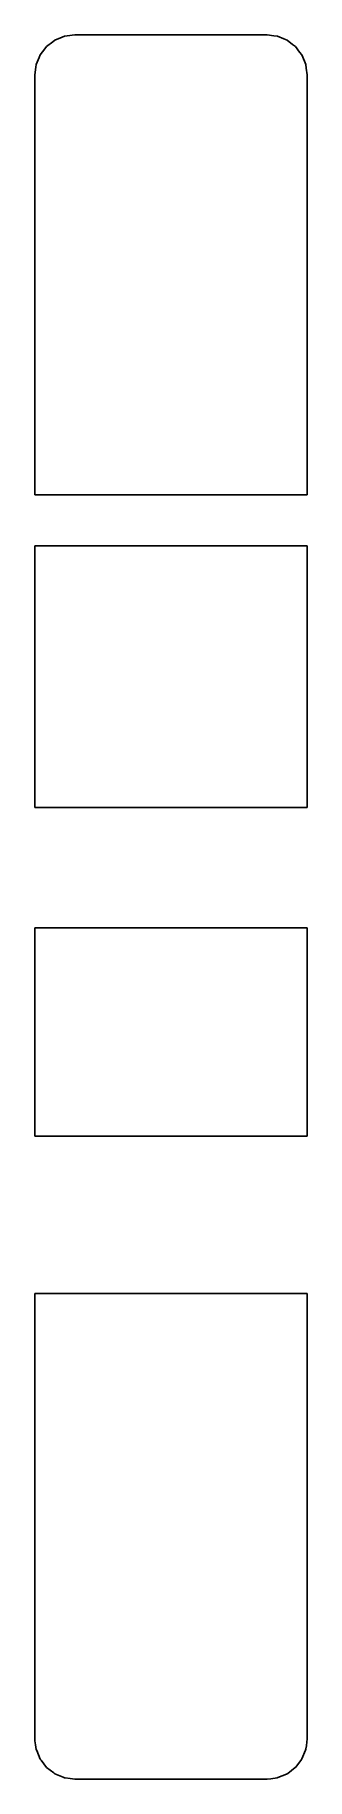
# Model space of a CAD drawing. Header units: metres. Extents: x 2.4 to 16, y -16 to 71.
import ezdxf

# ---------------------------------------------------------------- set-up
doc = ezdxf.new("R2010")
doc.units = ezdxf.units.M

msp = doc.modelspace()

# ---------------------------------------------------------------- linework, layer by layer
for p, q in [((3.295, 70.651), (2.986, 70.414)), ((3.4, 70.732), (3.295, 70.651)), ((3.76, 70.881), (3.4, 70.732)), ((3.882, 70.932), (3.76, 70.881)), ((4.014, 70.949), (3.882, 70.932)), ((4.4, 71), (4.014, 70.949)), ((9.79, 71), (4.4, 71)), ((13.373, 71), (9.79, 71)), ((14, 71), (13.373, 71)), ((14.335, 70.956), (14, 71)), ((14.518, 70.932), (14.335, 70.956)), ((14.83, 70.802), (14.518, 70.932)), ((15, 70.732), (14.83, 70.802)), ((15.268, 70.526), (15, 70.732)), ((15.414, 70.414), (15.268, 70.526)), ((2.617, 69.878), (2.468, 69.518)), ((2.668, 70), (2.617, 69.878)), ((2.905, 70.309), (2.668, 70)), ((2.986, 70.414), (2.905, 70.309)), ((15.62, 70.146), (15.414, 70.414)), ((15.732, 70), (15.62, 70.146)), ((15.861, 69.688), (15.732, 70)), ((15.932, 69.518), (15.861, 69.688)), ((2.451, 69.386), (2.4, 69)), ((2.4, 69), (2.4, 65.324)), ((2.468, 69.518), (2.451, 69.386)), ((15.956, 69.335), (15.932, 69.518)), ((16, 69), (15.956, 69.335)), ((16, 65.58), (16, 69)), ((2.4, 65.324), (2.4, 65.011)), ((16, 65.01), (16, 65.58)), ((2.4, 65.011), (2.4, 64.66)), ((2.4, 64.66), (2.4, 64.301)), ((16, 64.4), (16, 65.01)), ((16, 63.806), (16, 64.4)), ((2.4, 64.301), (2.4, 52.637)), ((16, 53.206), (16, 63.806)), ((16, 63.806), (16, 63.806)), ((16, 52.946), (16, 53.206)), ((2.4, 52.637), (2.4, 52.521)), ((2.4, 52.521), (2.4, 52.377)), ((2.4, 52.377), (2.4, 52.225)), ((2.4, 52.225), (2.4, 52.081)), ((16, 52.64), (16, 52.946)), ((16, 48.052), (16, 52.64)), ((2.4, 52.081), (2.4, 51.961)), ((2.4, 51.961), (2.4, 50.809)), ((2.4, 50.809), (2.4, 48.052)), ((2.4, 48.052), (6.382, 48.052)), ((6.382, 48.052), (16, 48.052)), ((2.4, 42.176), (2.4, 45.517)), ((2.4, 45.517), (12.018, 45.517)), ((12.018, 45.517), (16, 45.517)), ((16, 45.517), (16, 39.392)), ((16, 45.517), (16, 45.517)), ((2.4, 39.392), (2.4, 42.176)), ((2.4, 37.685), (2.4, 39.392)), ((16, 39.392), (16, 35.125)), ((2.4, 35.125), (2.4, 37.685)), ((2.4, 33.646), (2.4, 35.125)), ((16, 35.125), (16, 32.464)), ((2.4, 32.464), (2.4, 33.646)), ((11.822, 32.464), (2.4, 32.464)), ((16, 32.464), (11.822, 32.464)), ((6.578, 26.464), (2.4, 26.464)), ((2.4, 26.464), (2.4, 25.013)), ((16, 26.464), (6.578, 26.464)), ((16, 23.804), (16, 26.464)), ((2.4, 25.013), (2.4, 23.804)), ((2.4, 23.804), (2.4, 20.711)), ((16, 18.482), (16, 23.804)), ((2.4, 20.711), (2.4, 16.875)), ((16, 16.875), (16, 18.482)), ((2.4, 16.875), (2.4, 16.51)), ((16, 16.072), (16, 16.875)), ((2.4, 16.51), (2.4, 16.072)), ((2.4, 16.072), (3.662, 16.072)), ((3.662, 16.072), (16, 16.072)), ((16, 16.072), (16, 16.072)), ((2.4, 7.854), (2.4, 8.215)), ((2.4, 8.215), (14.738, 8.215)), ((2.4, 7.752), (2.4, 7.854)), ((14.738, 8.215), (16, 8.215)), ((16, 8.215), (16, 7.791)), ((16, 8.215), (16, 8.215)), ((2.4, 7.746), (2.4, 7.752)), ((2.4, 0.55), (2.4, 7.746)), ((16, 7.791), (16, 7.227)), ((16, 7.227), (16, -5.619)), ((2.4, 0.117), (2.4, 0.55)), ((2.4, -0.283), (2.4, 0.117)), ((2.4, -0.613), (2.4, -0.283)), ((2.4, -5.858), (2.4, -0.613)), ((2.4, -6.34), (2.4, -5.858)), ((16, -5.619), (16, -6.355)), ((2.4, -6.478), (2.4, -6.34)), ((2.4, -13.973), (2.4, -6.478)), ((16, -6.355), (16, -7.159)), ((16, -7.159), (16, -7.966)), ((16, -7.966), (16, -8.026)), ((16, -8.026), (16, -8.083)), ((16, -8.083), (16, -8.845)), ((16, -8.845), (16, -8.903)), ((16, -8.903), (16, -9.575)), ((16, -9.575), (16, -10.127)), ((16, -10.127), (16, -14)), ((2.4, -14), (2.4, -13.973)), ((2.405, -14.089), (2.4, -14)), ((2.439, -14.293), (2.405, -14.089)), ((2.468, -14.518), (2.439, -14.293)), ((2.495, -14.581), (2.468, -14.518)), ((2.668, -15), (2.495, -14.581)), ((15.917, -14.557), (15.738, -14.989)), ((15.933, -14.512), (15.917, -14.557)), ((15.938, -14.487), (15.933, -14.512)), ((15.964, -14.348), (15.938, -14.487)), ((15.991, -14.143), (15.964, -14.348)), ((16, -14), (15.991, -14.143)), ((2.71, -15.055), (2.668, -15)), ((2.986, -15.414), (2.71, -15.055)), ((3.346, -15.691), (2.986, -15.414)), ((15.403, -15.425), (15.029, -15.712)), ((15.429, -15.397), (15.403, -15.425)), ((15.715, -15.025), (15.429, -15.397)), ((15.738, -14.989), (15.715, -15.025)), ((3.401, -15.733), (3.346, -15.691)), ((3.819, -15.906), (3.401, -15.733)), ((3.882, -15.932), (3.819, -15.906)), ((3.921, -15.937), (3.882, -15.932)), ((4.169, -15.977), (3.921, -15.937)), ((4.4, -16), (4.169, -15.977)), ((9.615, -16), (4.4, -16)), ((14, -16), (9.615, -16)), ((14.183, -15.985), (14, -16)), ((14.501, -15.935), (14.183, -15.985)), ((14.532, -15.927), (14.501, -15.935)), ((14.968, -15.747), (14.532, -15.927)), ((14.999, -15.733), (14.968, -15.747)), ((15.029, -15.712), (14.999, -15.733))]:
    msp.add_line(p, q)

doc.saveas('drawing.dxf')
